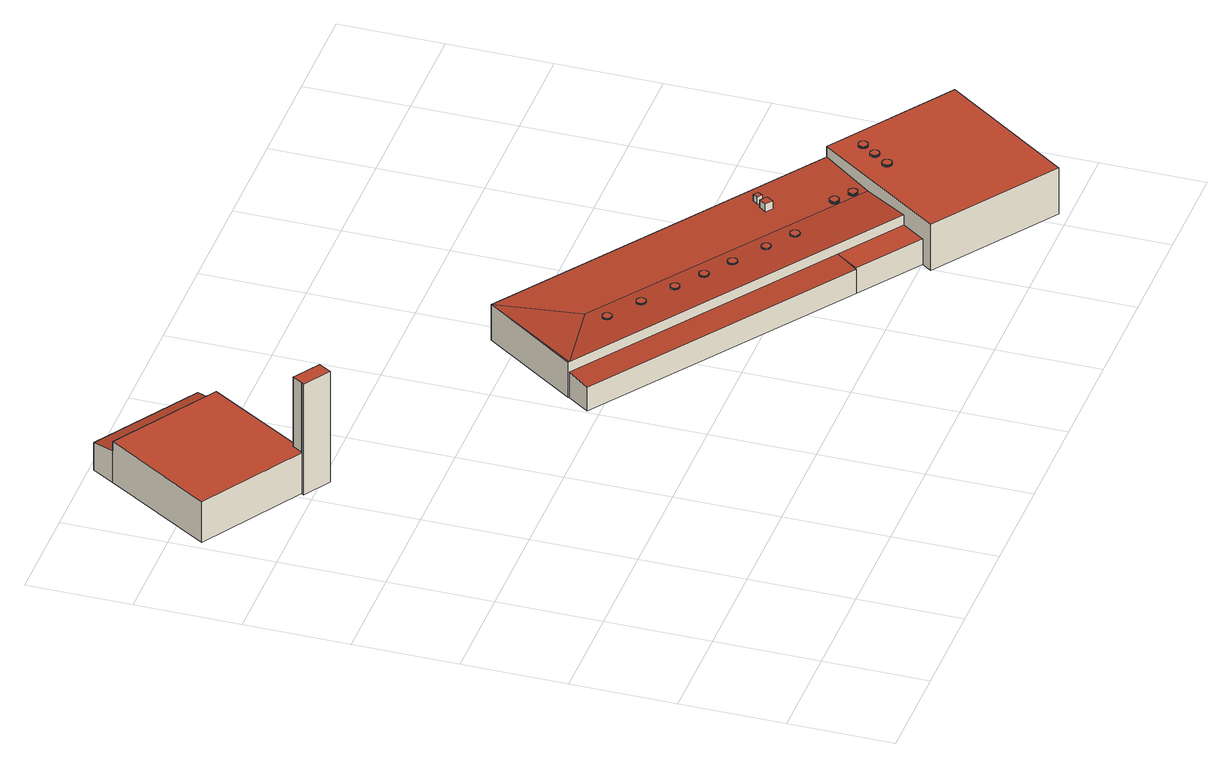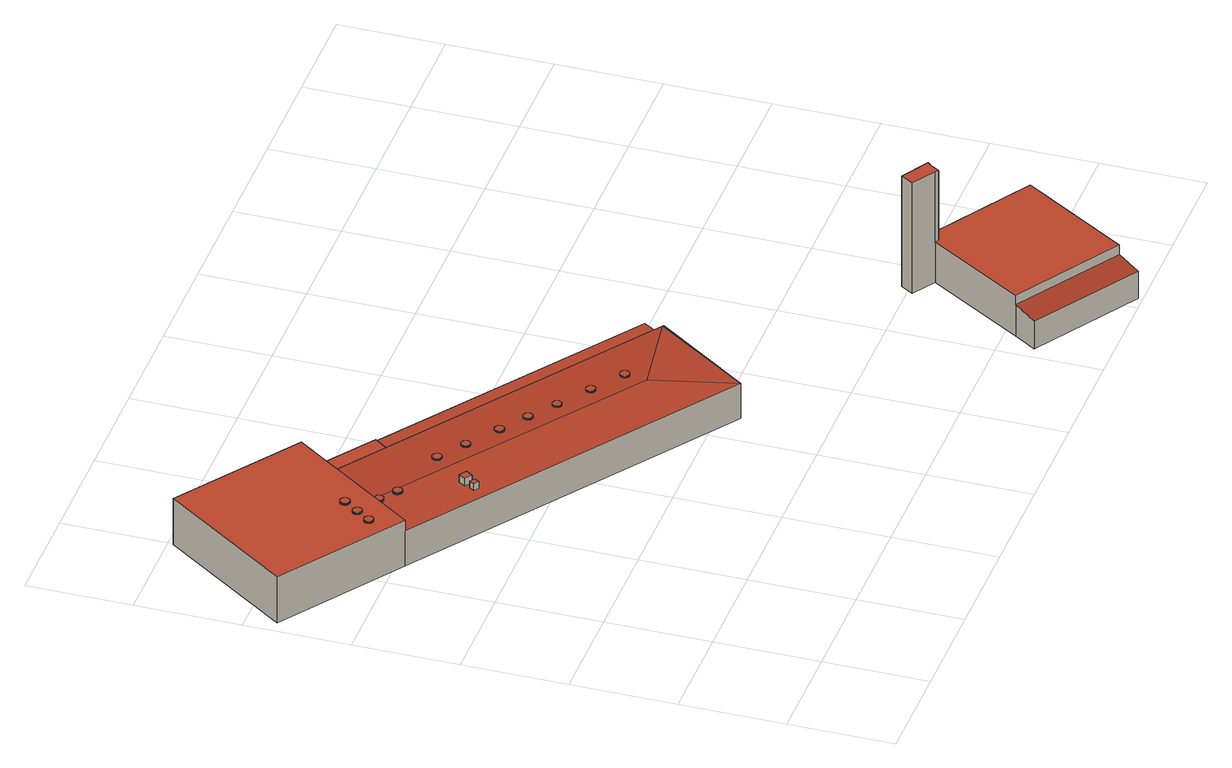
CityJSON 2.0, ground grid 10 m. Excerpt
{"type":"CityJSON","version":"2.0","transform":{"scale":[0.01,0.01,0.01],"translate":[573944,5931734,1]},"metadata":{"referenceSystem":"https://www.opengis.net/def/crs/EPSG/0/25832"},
"CityObjects":{
"building1":{"type":"Building","attributes":{"Grundfläche 2D":"177.350055","Grundhöhe NN":"1.836"},"geometry":[{"type":"Solid","lod":"3","boundaries":[[[[0,1,2,3,4,5,6]],[[7,8,9,10]],[[11,12,13,14,15,16,17]],[[1,9,18,19,2]],[[3,2,19,20]],[[6,21,22,10,0]],[[0,10,9,1]],[[7,10,22,23]],[[8,7,23,24]],[[9,8,24,18]],[[11,5,4,12]],[[12,4,3,13]],[[13,3,20,25,14]],[[15,14,25,26]],[[16,15,26,27]],[[17,6,5,11]],[[16,27,21,6,17]],[[23,22,21,27,26,25,20,19,18,24]]]],"semantics":{"surfaces":[{"type":"RoofSurface"},{"type":"WallSurface"},{"type":"GroundSurface"}],"values":[[0,0,0,1,1,1,1,1,1,1,1,1,1,1,1,1,1,2]]}}]},
"building2":{"type":"Building","attributes":{"Grundfläche 2D":"724.701084","Grundhöhe NN":"2.377"},"children":["building2-1","building2-2","building2-3","building2-4","building2-5","building2-6","building2-7","building2-8","building2-9","building2-10","building2-11","building2-12","building2-13","building2-14"],"geometry":[{"type":"Solid","lod":"3","boundaries":[[[[28,29,30,31]],[[32,33,30]],[[33,31,30]],[[34,28,31,33,35]],[[36,37,38,39]],[[40,41,42,43]],[[42,44,45,46]],[[40,43,47,48]],[[41,40,48,49]],[[30,29,50,51]],[[32,30,51,52]],[[46,34,35,33,32,52,47,43,42]],[[37,36,53,54]],[[37,54,50,29,38]],[[34,46,45,55,56,39,38,29,28]],[[36,39,56,53]],[[41,44,42]],[[44,41,49,55,45]],[[49,48,47,52,51,50,54,53,56,55]]]],"semantics":{"surfaces":[{"type":"RoofSurface"},{"type":"WallSurface"},{"type":"GroundSurface"}],"values":[[0,0,0,0,0,0,0,1,1,1,1,1,1,1,1,1,1,1,2]]}}]},
"building2-1":{"type":"BuildingInstallation","parents":["building2"],"geometry":[{"type":"MultiSurface","lod":"3","boundaries":[[[57,58,59,60,61,62,63,64,65,66,67,68,69,70,71,72,73,74,75,76,77,78,79,80,81,82,83,84,85,86,87,88,89,90,91,92,93,94,95,96,97,98,99,100,101,102,103,104]],[[67,66,105,106]],[[68,67,106,107]],[[69,68,107,108]],[[70,69,108,109]],[[71,70,109,110]],[[62,61,111,112]],[[63,62,112,113]],[[64,63,113,114]],[[65,64,114,115]],[[66,65,115,105]],[[60,59,116,117]],[[61,60,117,111]],[[72,71,110,118]],[[73,72,118,119]],[[74,73,119,120]],[[75,74,120,121]],[[76,75,121,122]],[[77,76,122,123]],[[78,77,123,124]],[[79,78,124,125]],[[80,79,125,126]],[[81,80,126,127]],[[82,81,127,128]],[[83,82,128,129]],[[84,83,129,130]],[[85,84,130,131]],[[86,85,131,132]],[[87,86,132,133]],[[88,87,133,134]],[[89,88,134,135]],[[90,89,135,136]],[[91,90,136,137]],[[92,91,137,138]],[[93,92,138,139]],[[94,93,139,140]],[[95,94,140,141]],[[96,95,141,142]],[[97,96,142,143]],[[98,97,143,144]],[[99,98,144,145]],[[100,99,145,146]],[[101,100,146,147]],[[102,101,147,148]],[[103,102,148,149]],[[104,103,149,150]],[[57,104,150,151]],[[58,57,151,152]],[[59,58,152,116]]],"semantics":{"surfaces":[{"type":"RoofSurface"},{"type":"WallSurface"}],"values":[0,1,1,1,1,1,1,1,1,1,1,1,1,1,1,1,1,1,1,1,1,1,1,1,1,1,1,1,1,1,1,1,1,1,1,1,1,1,1,1,1,1,1,1,1,1,1,1,1]}}]},
"building2-2":{"type":"BuildingInstallation","parents":["building2"],"geometry":[{"type":"MultiSurface","lod":"3","boundaries":[[[153,154,155,156,157,158,159,160,161,162,163,164,165,166,167,168,169,170,171,172,173,174,175,176,177,178,179,180,181,182,183,184,185,186,187,188,189,190,191,192,193,194,195,196,197,198,199,200,201]],[[158,157,202,203]],[[201,200,204,205]],[[153,201,205,206]],[[154,153,206,207]],[[155,154,207,208]],[[156,155,208,209]],[[157,156,209,202]],[[159,158,203,210]],[[160,159,210,211]],[[161,160,211,212]],[[162,161,212,213]],[[163,162,213,214]],[[164,163,214,215]],[[165,164,215,216]],[[166,165,216,217]],[[167,166,217,218]],[[168,167,218,219]],[[169,168,219,220]],[[170,169,220,221]],[[171,170,221,222]],[[172,171,222,223]],[[173,172,223,224]],[[174,173,224,225]],[[175,174,225,226]],[[176,175,226,227]],[[177,176,227,228]],[[178,177,228,229]],[[179,178,229,230]],[[180,179,230,231]],[[181,180,231,232]],[[182,181,232,233]],[[183,182,233,234]],[[184,183,234,235]],[[185,184,235,236]],[[186,185,236,237]],[[187,186,237,238]],[[188,187,238,239]],[[189,188,239,240]],[[190,189,240,241]],[[191,190,241,242]],[[192,191,242,243]],[[193,192,243,244]],[[194,193,244,245]],[[195,194,245,246]],[[196,195,246,247]],[[197,196,247,248]],[[198,197,248,249]],[[199,198,249,250]],[[200,199,250,204]]],"semantics":{"surfaces":[{"type":"RoofSurface"},{"type":"WallSurface"}],"values":[0,1,1,1,1,1,1,1,1,1,1,1,1,1,1,1,1,1,1,1,1,1,1,1,1,1,1,1,1,1,1,1,1,1,1,1,1,1,1,1,1,1,1,1,1,1,1,1,1,1]}}]},
"building2-3":{"type":"BuildingInstallation","parents":["building2"],"geometry":[{"type":"MultiSurface","lod":"3","boundaries":[[[251,252,253,254,255,256,257,258,259,260,261,262,263,264,265,266,267,268,269,270,271,272,273,274,275,276,277,278,279,280,281,282,283,284,285,286,287,288,289,290,291,292,293,294,295,296,297,298]],[[259,258,299,300]],[[260,259,300,301]],[[261,260,301,302]],[[262,261,302,303]],[[256,255,304,305]],[[257,256,305,306]],[[258,257,306,299]],[[263,262,303,307]],[[264,263,307,308]],[[265,264,308,309]],[[266,265,309,310]],[[267,266,310,311]],[[268,267,311,312]],[[269,268,312,313]],[[270,269,313,314]],[[271,270,314,315]],[[272,271,315,316]],[[273,272,316,317]],[[274,273,317,318]],[[275,274,318,319]],[[276,275,319,320]],[[277,276,320,321]],[[278,277,321,322]],[[279,278,322,323]],[[280,279,323,324]],[[281,280,324,325]],[[282,281,325,326]],[[283,282,326,327]],[[284,283,327,328]],[[285,284,328,329]],[[286,285,329,330]],[[287,286,330,331]],[[288,287,331,332]],[[289,288,332,333]],[[290,289,333,334]],[[291,290,334,335]],[[292,291,335,336]],[[293,292,336,337]],[[294,293,337,338]],[[295,294,338,339]],[[296,295,339,340]],[[297,296,340,341]],[[298,297,341,342]],[[251,298,342,343]],[[252,251,343,344]],[[253,252,344,345]],[[254,253,345,346]],[[255,254,346,304]]],"semantics":{"surfaces":[{"type":"RoofSurface"},{"type":"WallSurface"}],"values":[0,1,1,1,1,1,1,1,1,1,1,1,1,1,1,1,1,1,1,1,1,1,1,1,1,1,1,1,1,1,1,1,1,1,1,1,1,1,1,1,1,1,1,1,1,1,1,1,1]}}]},
"building2-4":{"type":"BuildingInstallation","parents":["building2"],"geometry":[{"type":"MultiSurface","lod":"3","boundaries":[[[347,348,349,350,351]],[[352,353,348,347]],[[353,354,349,348]],[[354,355,350,349]],[[355,356,352,347,351,350]]],"semantics":{"surfaces":[{"type":"RoofSurface"},{"type":"WallSurface"}],"values":[0,1,1,1,1]}}]},
"building2-5":{"type":"BuildingInstallation","parents":["building2"],"geometry":[{"type":"MultiSurface","lod":"3","boundaries":[[[357,358,359,360,361,362]],[[363,360,359,358,364,365]],[[361,360,363,366]],[[367,357,362,361,366,368]],[[358,357,367,364]]],"semantics":{"surfaces":[{"type":"RoofSurface"},{"type":"WallSurface"}],"values":[0,1,1,1,1]}}]},
"building2-6":{"type":"BuildingInstallation","parents":["building2"],"geometry":[{"type":"MultiSurface","lod":"3","boundaries":[[[369,370,371,372,373,374,375,376,377,378,379,380,381,382,383,384,385,386,387,388,389,390,391,392,393,394,395,396,397,398,399,400,401,402,403,404,405,406,407,408,409,410,411,412,413,414,415,416]],[[373,372,417,418]],[[416,415,419,420]],[[369,416,420,421]],[[370,369,421,422]],[[371,370,422,423]],[[372,371,423,417]],[[374,373,418,424]],[[375,374,424,425]],[[376,375,425,426]],[[377,376,426,427]],[[378,377,427,428]],[[379,378,428,429]],[[380,379,429,430]],[[381,380,430,431]],[[382,381,431,432]],[[383,382,432,433]],[[384,383,433,434]],[[385,384,434,435]],[[386,385,435,436]],[[387,386,436,437]],[[388,387,437,438]],[[389,388,438,439]],[[390,389,439,440]],[[391,390,440,441]],[[392,391,441,442]],[[393,392,442,443]],[[394,393,443,444]],[[395,394,444,445]],[[396,395,445,446]],[[397,396,446,447]],[[398,397,447,448]],[[399,398,448,449]],[[400,399,449,450]],[[401,400,450,451]],[[402,401,451,452]],[[403,402,452,453]],[[404,403,453,454]],[[405,404,454,455]],[[406,405,455,456]],[[407,406,456,457]],[[408,407,457,458]],[[409,408,458,459]],[[410,409,459,460]],[[411,410,460,461]],[[412,411,461,462]],[[413,412,462,463]],[[414,413,463,464]],[[415,414,464,419]]],"semantics":{"surfaces":[{"type":"RoofSurface"},{"type":"WallSurface"}],"values":[0,1,1,1,1,1,1,1,1,1,1,1,1,1,1,1,1,1,1,1,1,1,1,1,1,1,1,1,1,1,1,1,1,1,1,1,1,1,1,1,1,1,1,1,1,1,1,1,1]}}]},
"building2-7":{"type":"BuildingInstallation","parents":["building2"],"geometry":[{"type":"MultiSurface","lod":"3","boundaries":[[[465,466,467,468,469,470,471,472,473,474,475,476,477,478,479,480,481,482,483,484,485,486,487,488,489,490,491,492,493,494,495,496,497,498,499,500,501,502,503,504,505,506,507,508,509,510,511,512]],[[482,481,513,514]],[[483,482,514,515]],[[484,483,515,516]],[[485,484,516,517]],[[486,485,517,518]],[[487,486,518,519]],[[488,487,519,520]],[[489,488,520,521]],[[490,489,521,522]],[[491,490,522,523]],[[492,491,523,524]],[[493,492,524,525]],[[494,493,525,526]],[[472,471,527,528]],[[473,472,528,529]],[[474,473,529,530]],[[475,474,530,531]],[[476,475,531,532]],[[470,469,533,534]],[[471,470,534,527]],[[477,476,532,535]],[[478,477,535,536]],[[479,478,536,537]],[[480,479,537,538]],[[481,480,538,513]],[[495,494,526,539]],[[496,495,539,540]],[[497,496,540,541]],[[498,497,541,542]],[[499,498,542,543]],[[500,499,543,544]],[[501,500,544,545]],[[502,501,545,546]],[[503,502,546,547]],[[504,503,547,548]],[[505,504,548,549]],[[506,505,549,550]],[[507,506,550,551]],[[508,507,551,552]],[[509,508,552,553]],[[510,509,553,554]],[[511,510,554,555]],[[512,511,555,556]],[[465,512,556,557]],[[466,465,557,558]],[[467,466,558,559]],[[468,467,559,560]],[[469,468,560,533]]],"semantics":{"surfaces":[{"type":"RoofSurface"},{"type":"WallSurface"}],"values":[0,1,1,1,1,1,1,1,1,1,1,1,1,1,1,1,1,1,1,1,1,1,1,1,1,1,1,1,1,1,1,1,1,1,1,1,1,1,1,1,1,1,1,1,1,1,1,1,1]}}]},
"building2-8":{"type":"BuildingInstallation","parents":["building2"],"geometry":[{"type":"MultiSurface","lod":"3","boundaries":[[[561,562,563,564,565,566,567,568,569,570,571,572,573,574,575,576,577,578,579,580,581,582,583,584,585,586,587,588,589,590,591,592,593,594,595,596,597,598,599,600,601,602,603,604,605,606,607,608]],[[575,574,609,610]],[[576,575,610,611]],[[577,576,611,612]],[[578,577,612,613]],[[579,578,613,614]],[[580,579,614,615]],[[599,598,616,617]],[[600,599,617,618]],[[601,600,618,619]],[[602,601,619,620]],[[603,602,620,621]],[[604,603,621,622]],[[565,564,623,624]],[[566,565,624,625]],[[567,566,625,626]],[[568,567,626,627]],[[563,562,628,629]],[[564,563,629,623]],[[569,568,627,630]],[[570,569,630,631]],[[571,570,631,632]],[[572,571,632,633]],[[573,572,633,634]],[[574,573,634,609]],[[581,580,615,635]],[[582,581,635,636]],[[583,582,636,637]],[[584,583,637,638]],[[585,584,638,639]],[[586,585,639,640]],[[587,586,640,641]],[[588,587,641,642]],[[589,588,642,643]],[[590,589,643,644]],[[591,590,644,645]],[[592,591,645,646]],[[593,592,646,647]],[[594,593,647,648]],[[595,594,648,649]],[[596,595,649,650]],[[597,596,650,651]],[[598,597,651,616]],[[605,604,622,652]],[[606,605,652,653]],[[607,606,653,654]],[[608,607,654,655]],[[561,608,655,656]],[[562,561,656,628]]],"semantics":{"surfaces":[{"type":"RoofSurface"},{"type":"WallSurface"}],"values":[0,1,1,1,1,1,1,1,1,1,1,1,1,1,1,1,1,1,1,1,1,1,1,1,1,1,1,1,1,1,1,1,1,1,1,1,1,1,1,1,1,1,1,1,1,1,1,1,1]}}]},
"building2-9":{"type":"BuildingInstallation","parents":["building2"],"geometry":[{"type":"MultiSurface","lod":"3","boundaries":[[[657,658,659,660,661,662,663,664,665,666,667,668,669,670,671,672,673,674,675,676,677,678,679,680,681,682,683,684,685,686,687,688,689,690,691,692,693,694,695,696,697,698,699,700,701,702,703,704]],[[668,667,705,706]],[[669,668,706,707]],[[670,669,707,708]],[[671,670,708,709]],[[672,671,709,710]],[[661,660,711,712]],[[703,702,713,714]],[[704,703,714,715]],[[657,704,715,716]],[[658,657,716,717]],[[659,658,717,718]],[[660,659,718,711]],[[662,661,712,719]],[[663,662,719,720]],[[664,663,720,721]],[[665,664,721,722]],[[666,665,722,723]],[[667,666,723,705]],[[673,672,710,724]],[[674,673,724,725]],[[675,674,725,726]],[[676,675,726,727]],[[677,676,727,728]],[[678,677,728,729]],[[679,678,729,730]],[[680,679,730,731]],[[681,680,731,732]],[[682,681,732,733]],[[683,682,733,734]],[[684,683,734,735]],[[685,684,735,736]],[[686,685,736,737]],[[687,686,737,738]],[[688,687,738,739]],[[689,688,739,740]],[[690,689,740,741]],[[691,690,741,742]],[[692,691,742,743]],[[693,692,743,744]],[[694,693,744,745]],[[695,694,745,746]],[[696,695,746,747]],[[697,696,747,748]],[[698,697,748,749]],[[699,698,749,750]],[[700,699,750,751]],[[701,700,751,752]],[[702,701,752,713]]],"semantics":{"surfaces":[{"type":"RoofSurface"},{"type":"WallSurface"}],"values":[0,1,1,1,1,1,1,1,1,1,1,1,1,1,1,1,1,1,1,1,1,1,1,1,1,1,1,1,1,1,1,1,1,1,1,1,1,1,1,1,1,1,1,1,1,1,1,1,1]}}]},
"building2-10":{"type":"BuildingInstallation","parents":["building2"],"geometry":[{"type":"MultiSurface","lod":"3","boundaries":[[[753,754,755,756,757,758,759,760,761,762,763,764,765,766,767,768,769,770,771,772,773,774,775,776,777,778,779,780,781,782,783,784,785,786,787,788,789,790,791,792,793,794,795,796,797,798,799,800]],[[767,766,801,802]],[[768,767,802,803]],[[769,768,803,804]],[[770,769,804,805]],[[771,770,805,806]],[[772,771,806,807]],[[757,756,808,809]],[[758,757,809,810]],[[759,758,810,811]],[[760,759,811,812]],[[761,760,812,813]],[[755,754,814,815]],[[756,755,815,808]],[[762,761,813,816]],[[763,762,816,817]],[[764,763,817,818]],[[765,764,818,819]],[[766,765,819,801]],[[773,772,807,820]],[[774,773,820,821]],[[775,774,821,822]],[[776,775,822,823]],[[777,776,823,824]],[[778,777,824,825]],[[779,778,825,826]],[[780,779,826,827]],[[781,780,827,828]],[[782,781,828,829]],[[783,782,829,830]],[[784,783,830,831]],[[785,784,831,832]],[[786,785,832,833]],[[787,786,833,834]],[[788,787,834,835]],[[789,788,835,836]],[[790,789,836,837]],[[791,790,837,838]],[[792,791,838,839]],[[793,792,839,840]],[[794,793,840,841]],[[795,794,841,842]],[[796,795,842,843]],[[797,796,843,844]],[[798,797,844,845]],[[799,798,845,846]],[[800,799,846,847]],[[753,800,847,848]],[[754,753,848,814]]],"semantics":{"surfaces":[{"type":"RoofSurface"},{"type":"WallSurface"}],"values":[0,1,1,1,1,1,1,1,1,1,1,1,1,1,1,1,1,1,1,1,1,1,1,1,1,1,1,1,1,1,1,1,1,1,1,1,1,1,1,1,1,1,1,1,1,1,1,1,1]}}]},
"building2-11":{"type":"BuildingInstallation","parents":["building2"],"geometry":[{"type":"MultiSurface","lod":"3","boundaries":[[[849,850,851,852,853,854,855,856,857,858,859,860,861,862,863,864,865,866,867,868,869,870,871,872,873,874,875,876,877,878,879,880,881,882,883,884,885,886,887,888,889,890,891,892,893,894,895,896]],[[858,857,897,898]],[[859,858,898,899]],[[895,894,900,901]],[[896,895,901,902]],[[849,896,902,903]],[[850,849,903,904]],[[851,850,904,905]],[[852,851,905,906]],[[853,852,906,907]],[[854,853,907,908]],[[855,854,908,909]],[[856,855,909,910]],[[857,856,910,897]],[[860,859,899,911]],[[861,860,911,912]],[[862,861,912,913]],[[863,862,913,914]],[[864,863,914,915]],[[865,864,915,916]],[[866,865,916,917]],[[867,866,917,918]],[[868,867,918,919]],[[869,868,919,920]],[[870,869,920,921]],[[871,870,921,922]],[[872,871,922,923]],[[873,872,923,924]],[[874,873,924,925]],[[875,874,925,926]],[[876,875,926,927]],[[877,876,927,928]],[[878,877,928,929]],[[879,878,929,930]],[[880,879,930,931]],[[881,880,931,932]],[[882,881,932,933]],[[883,882,933,934]],[[884,883,934,935]],[[885,884,935,936]],[[886,885,936,937]],[[887,886,937,938]],[[888,887,938,939]],[[889,888,939,940]],[[890,889,940,941]],[[891,890,941,942]],[[892,891,942,943]],[[893,892,943,944]],[[894,893,944,900]]],"semantics":{"surfaces":[{"type":"RoofSurface"},{"type":"WallSurface"}],"values":[0,1,1,1,1,1,1,1,1,1,1,1,1,1,1,1,1,1,1,1,1,1,1,1,1,1,1,1,1,1,1,1,1,1,1,1,1,1,1,1,1,1,1,1,1,1,1,1,1]}}]},
"building2-12":{"type":"BuildingInstallation","parents":["building2"],"geometry":[{"type":"MultiSurface","lod":"3","boundaries":[[[945,946,947,948,949,950,951,952,953,954,955,956,957,958,959,960,961,962,963,964,965,966,967,968,969,970,971,972,973,974,975,976,977,978,979,980,981,982,983,984,985,986,987,988,989,990,991,992]],[[954,953,993,994]],[[955,954,994,995]],[[956,955,995,996]],[[957,956,996,997]],[[958,957,997,998]],[[959,958,998,999]],[[960,959,999,1000]],[[961,960,1000,1001]],[[986,985,1002,1003]],[[987,986,1003,1004]],[[988,987,1004,1005]],[[989,988,1005,1006]],[[990,989,1006,1007]],[[991,990,1007,1008]],[[992,991,1008,1009]],[[945,992,1009,1010]],[[946,945,1010,1011]],[[947,946,1011,1012]],[[948,947,1012,1013]],[[949,948,1013,1014]],[[950,949,1014,1015]],[[951,950,1015,1016]],[[952,951,1016,1017]],[[953,952,1017,993]],[[962,961,1001,1018]],[[963,962,1018,1019]],[[964,963,1019,1020]],[[965,964,1020,1021]],[[966,965,1021,1022]],[[967,966,1022,1023]],[[968,967,1023,1024]],[[969,968,1024,1025]],[[970,969,1025,1026]],[[971,970,1026,1027]],[[972,971,1027,1028]],[[973,972,1028,1029]],[[974,973,1029,1030]],[[975,974,1030,1031]],[[976,975,1031,1032]],[[977,976,1032,1033]],[[978,977,1033,1034]],[[979,978,1034,1035]],[[980,979,1035,1036]],[[981,980,1036,1037]],[[982,981,1037,1038]],[[983,982,1038,1039]],[[984,983,1039,1040]],[[985,984,1040,1002]]],"semantics":{"surfaces":[{"type":"RoofSurface"},{"type":"WallSurface"}],"values":[0,1,1,1,1,1,1,1,1,1,1,1,1,1,1,1,1,1,1,1,1,1,1,1,1,1,1,1,1,1,1,1,1,1,1,1,1,1,1,1,1,1,1,1,1,1,1,1,1]}}]},
"building2-13":{"type":"BuildingInstallation","parents":["building2"],"geometry":[{"type":"MultiSurface","lod":"3","boundaries":[[[1041,1042,1043,1044,1045,1046,1047,1048,1049,1050,1051,1052,1053,1054,1055,1056,1057,1058,1059,1060,1061,1062,1063,1064,1065,1066,1067,1068,1069,1070,1071,1072,1073,1074,1075,1076,1077,1078,1079,1080,1081,1082,1083,1084,1085,1086,1087,1088]],[[1054,1053,1089,1090]],[[1055,1054,1090,1091]],[[1049,1048,1092,1093]],[[1050,1049,1093,1094]],[[1051,1050,1094,1095]],[[1052,1051,1095,1096]],[[1053,1052,1096,1089]],[[1056,1055,1091,1097]],[[1057,1056,1097,1098]],[[1058,1057,1098,1099]],[[1059,1058,1099,1100]],[[1060,1059,1100,1101]],[[1061,1060,1101,1102]],[[1062,1061,1102,1103]],[[1063,1062,1103,1104]],[[1064,1063,1104,1105]],[[1065,1064,1105,1106]],[[1066,1065,1106,1107]],[[1067,1066,1107,1108]],[[1068,1067,1108,1109]],[[1069,1068,1109,1110]],[[1070,1069,1110,1111]],[[1071,1070,1111,1112]],[[1072,1071,1112,1113]],[[1073,1072,1113,1114]],[[1074,1073,1114,1115]],[[1075,1074,1115,1116]],[[1076,1075,1116,1117]],[[1077,1076,1117,1118]],[[1078,1077,1118,1119]],[[1079,1078,1119,1120]],[[1080,1079,1120,1121]],[[1081,1080,1121,1122]],[[1082,1081,1122,1123]],[[1083,1082,1123,1124]],[[1084,1083,1124,1125]],[[1085,1084,1125,1126]],[[1086,1085,1126,1127]],[[1087,1086,1127,1128]],[[1088,1087,1128,1129]],[[1041,1088,1129,1130]],[[1042,1041,1130,1131]],[[1043,1042,1131,1132]],[[1044,1043,1132,1133]],[[1045,1044,1133,1134]],[[1046,1045,1134,1135]],[[1047,1046,1135,1136]],[[1048,1047,1136,1092]]],"semantics":{"surfaces":[{"type":"RoofSurface"},{"type":"WallSurface"}],"values":[0,1,1,1,1,1,1,1,1,1,1,1,1,1,1,1,1,1,1,1,1,1,1,1,1,1,1,1,1,1,1,1,1,1,1,1,1,1,1,1,1,1,1,1,1,1,1,1,1]}}]},
"building2-14":{"type":"BuildingInstallation","parents":["building2"],"geometry":[{"type":"MultiSurface","lod":"3","boundaries":[[[1137,1138,1139,1140,1141,1142,1143,1144,1145,1146,1147,1148,1149,1150,1151,1152,1153,1154,1155,1156,1157,1158,1159,1160,1161,1162,1163,1164,1165,1166,1167,1168,1169,1170,1171,1172,1173,1174,1175,1176,1177,1178,1179,1180,1181,1182,1183,1184]],[[1142,1141,1185,1186]],[[1143,1142,1186,1187]],[[1144,1143,1187,1188]],[[1145,1144,1188,1189]],[[1146,1145,1189,1190]],[[1147,1146,1190,1191]],[[1140,1139,1192,1193]],[[1141,1140,1193,1185]],[[1183,1182,1194,1195]],[[1184,1183,1195,1196]],[[1137,1184,1196,1197]],[[1138,1137,1197,1198]],[[1139,1138,1198,1192]],[[1148,1147,1191,1199]],[[1149,1148,1199,1200]],[[1150,1149,1200,1201]],[[1151,1150,1201,1202]],[[1152,1151,1202,1203]],[[1153,1152,1203,1204]],[[1154,1153,1204,1205]],[[1155,1154,1205,1206]],[[1156,1155,1206,1207]],[[1157,1156,1207,1208]],[[1158,1157,1208,1209]],[[1159,1158,1209,1210]],[[1160,1159,1210,1211]],[[1161,1160,1211,1212]],[[1162,1161,1212,1213]],[[1163,1162,1213,1214]],[[1164,1163,1214,1215]],[[1165,1164,1215,1216]],[[1166,1165,1216,1217]],[[1167,1166,1217,1218]],[[1168,1167,1218,1219]],[[1169,1168,1219,1220]],[[1170,1169,1220,1221]],[[1171,1170,1221,1222]],[[1172,1171,1222,1223]],[[1173,1172,1223,1224]],[[1174,1173,1224,1225]],[[1175,1174,1225,1226]],[[1176,1175,1226,1227]],[[1177,1176,1227,1228]],[[1178,1177,1228,1229]],[[1179,1178,1229,1230]],[[1180,1179,1230,1231]],[[1181,1180,1231,1232]],[[1182,1181,1232,1194]]],"semantics":{"surfaces":[{"type":"RoofSurface"},{"type":"WallSurface"}],"values":[0,1,1,1,1,1,1,1,1,1,1,1,1,1,1,1,1,1,1,1,1,1,1,1,1,1,1,1,1,1,1,1,1,1,1,1,1,1,1,1,1,1,1,1,1,1,1,1,1]}}]}
},
"vertices":[
[1737,6113,520],[731,6742,520],[92,5719,520],[1071,5115,520],[1076,5112,520],[1141,5212,520],[1172,5192,520],[1874,6323,374],[865,6960,374],[731,6742,420],[1737,6113,420],[1141,5212,1264],[1076,5112,1264],[1071,5115,1264],[1054,5089,1264],[1320,4930,1264],[1391,5050,1264],[1172,5192,1264],[731,6742,84],[92,5719,84],[1071,5115,84],[1172,5192,84],[1737,6113,84],[1874,6323,84],[865,6960,84],[1054,5089,84],[1320,4930,84],[1391,5050,84],
[6444,1624,482],[6784,2109,514],[3741,4224,514],[3898,3416,482],[3105,3312,514],[3112,3307,514],[6145,1199,514],[5548,1614,514],[7084,73,628],[7951,1304,628],[6784,2109,628],[5921,880,628],[2957,3091,392],[5388,1393,392],[5548,1614,408],[3112,3307,408],[5388,1393,408],[5987,973,408],[6145,1199,408],[3112,3307,138],[2957,3091,138],[5388,1393,138],[6784,2109,138],[3741,4224,138],[3105,3312,138],[7084,73,138],[7951,1304,138],[5987,973,138],[5921,880,138],
[6369,1692,508],[6375,1693,508],[6380,1695,508],[6384,1697,508],[6389,1699,508],[6393,1702,508],[6396,1706,508],[6400,1710,508],[6403,1714,508],[6405,1720,508],[6407,1725,508],[6408,1732,508],[6408,1738,508],[6407,1744,508],[6406,1750,508],[6403,1755,508],[6400,1760,508],[6396,1765,508],[6393,1768,508],[6389,1771,508],[6384,1774,508],[6380,1776,508],[6375,1777,508],[6370,1778,508],[6364,1778,508],[6358,1778,508],[6353,1776,508],[6347,1774,508],[6341,1771,508],[6336,1767,508],[6332,1763,508],[6329,1758,508],[6326,1753,508],[6324,1748,508],[6323,1743,508],[6322,1738,508],[6322,1733,508],[6323,1728,508],[6324,1723,508],[6326,1718,508],[6328,1713,508],[6332,1708,508],[6336,1704,508],[6340,1700,508],[6346,1697,508],[6352,1695,508],[6357,1693,508],[6363,1692,508],[6405,1720,485],[6407,1725,485],[6408,1732,485],[6408,1738,486],[6407,1744,486],[6406,1750,486],[6389,1699,483],[6393,1702,484],[6396,1706,484],[6400,1710,484],[6403,1714,484],[6380,1695,483],[6384,1697,483],[6403,1755,486],[6400,1760,486],[6396,1765,486],[6393,1768,486],[6389,1771,486],[6384,1774,486],[6380,1776,486],[6375,1777,486],[6370,1778,486],[6364,1778,486],[6358,1778,486],[6353,1776,486],[6347,1774,485],[6341,1771,485],[6336,1767,485],[6332,1763,484],[6329,1758,484],[6326,1753,484],[6324,1748,483],[6323,1743,483],[6322,1738,483],[6322,1733,483],[6323,1728,482],[6324,1723,482],[6326,1718,482],[6328,1713,482],[6332,1708,482],[6336,1704,482],[6340,1700,482],[6346,1697,482],[6352,1695,482],[6357,1693,482],[6363,1692,482],[6369,1692,482],[6375,1693,482],
[4538,2745,508],[4542,2749,508],[4546,2753,508],[4549,2757,508],[4551,2761,508],[4553,2765,508],[4555,2770,508],[4556,2775,508],[4556,2781,508],[4556,2787,508],[4555,2792,508],[4553,2798,508],[4550,2804,508],[4546,2809,508],[4542,2813,508],[4537,2817,508],[4532,2820,508],[4527,2822,508],[4522,2823,508],[4517,2824,508],[4512,2824,508],[4507,2823,508],[4502,2822,508],[4497,2821,508],[4492,2818,508],[4487,2815,508],[4483,2811,508],[4479,2806,508],[4475,2801,508],[4473,2795,508],[4471,2789,508],[4470,2783,508],[4470,2778,508],[4471,2772,508],[4473,2767,508],[4474,2762,508],[4477,2758,508],[4480,2754,508],[4483,2750,508],[4487,2747,508],[4492,2744,508],[4497,2741,508],[4503,2739,508],[4509,2738,508],[4515,2738,508],[4518,2738,508],[4521,2738,508],[4527,2740,508],[4532,2742,508],[4551,2761,492],[4553,2765,491],[4527,2740,493],[4532,2742,493],[4538,2745,493],[4542,2749,492],[4546,2753,492],[4549,2757,492],[4555,2770,491],[4556,2775,491],[4556,2781,490],[4556,2787,490],[4555,2792,490],[4553,2798,489],[4550,2804,489],[4546,2809,489],[4542,2813,489],[4537,2817,489],[4532,2820,489],[4527,2822,489],[4522,2823,489],[4517,2824,489],[4512,2824,490],[4507,2823,490],[4502,2822,490],[4497,2821,490],[4492,2818,491],[4487,2815,491],[4483,2811,491],[4479,2806,492],[4475,2801,492],[4473,2795,492],[4471,2789,493],[4470,2783,493],[4470,2778,493],[4471,2772,494],[4473,2767,494],[4474,2762,494],[4477,2758,494],[4480,2754,494],[4483,2750,494],[4487,2747,494],[4492,2744,494],[4497,2741,494],[4503,2739,494],[4509,2738,494],[4515,2738,494],[4518,2738,494],[4521,2738,494],
[5023,2373,508],[5029,2372,508],[5035,2372,508],[5041,2374,508],[5047,2375,508],[5052,2378,508],[5057,2380,508],[5060,2383,508],[5064,2387,508],[5067,2391,508],[5070,2396,508],[5073,2401,508],[5075,2407,508],[5076,2413,508],[5076,2419,508],[5075,2425,508],[5073,2432,508],[5071,2438,508],[5068,2443,508],[5064,2448,508],[5059,2452,508],[5055,2455,508],[5050,2457,508],[5046,2459,508],[5041,2461,508],[5036,2461,508],[5030,2462,508],[5024,2461,508],[5018,2460,508],[5013,2458,508],[5007,2455,508],[5002,2451,508],[4997,2446,508],[4994,2441,508],[4991,2436,508],[4988,2430,508],[4987,2424,508],[4987,2419,508],[4987,2413,508],[4987,2408,508],[4989,2404,508],[4991,2399,508],[4993,2394,508],[4996,2389,508],[5001,2384,508],[5005,2381,508],[5011,2377,508],[5017,2375,508],[5060,2383,492],[5064,2387,492],[5067,2391,492],[5070,2396,492],[5073,2401,491],[5047,2375,493],[5052,2378,493],[5057,2380,493],[5075,2407,491],[5076,2413,490],[5076,2419,490],[5075,2425,490],[5073,2432,489],[5071,2438,489],[5068,2443,489],[5064,2448,489],[5059,2452,489],[5055,2455,489],[5050,2457,489],[5046,2459,489],[5041,2461,489],[5036,2461,489],[5030,2462,490],[5024,2461,490],[5018,2460,490],[5013,2458,490],[5007,2455,491],[5002,2451,491],[4997,2446,492],[4994,2441,492],[4991,2436,492],[4988,2430,493],[4987,2424,493],[4987,2419,493],[4987,2413,494],[4987,2408,494],[4989,2404,494],[4991,2399,494],[4993,2394,494],[4996,2389,494],[5001,2384,494],[5005,2381,495],[5011,2377,494],[5017,2375,494],[5023,2373,494],[5029,2372,494],[5035,2372,494],[5041,2374,494],
[5889,2438,582],[5843,2374,582],[5909,2328,582],[5954,2391,582],[5896,2432,582],[5889,2438,501],[5843,2374,496],[5909,2328,496],[5954,2391,501],[5896,2432,501],
[6002,2491,577],[5958,2521,577],[5938,2492,577],[5926,2474,577],[5971,2444,577],[5988,2469,577],[5926,2474,503],[5958,2521,507],[5938,2492,505],[5971,2444,504],[6002,2491,507],[5988,2469,505],
[4234,2958,508],[4238,2962,508],[4241,2966,508],[4244,2970,508],[4246,2974,508],[4248,2979,508],[4250,2984,508],[4251,2990,508],[4251,2996,508],[4250,3003,508],[4248,3009,508],[4245,3014,508],[4242,3020,508],[4238,3025,508],[4233,3029,508],[4228,3032,508],[4222,3035,508],[4217,3036,508],[4212,3037,508],[4207,3038,508],[4202,3038,508],[4197,3037,508],[4192,3035,508],[4186,3033,508],[4181,3030,508],[4176,3026,508],[4172,3021,508],[4168,3016,508],[4165,3011,508],[4163,3004,508],[4162,2998,508],[4161,2992,508],[4162,2987,508],[4163,2981,508],[4165,2976,508],[4167,2972,508],[4169,2967,508],[4173,2963,508],[4177,2959,508],[4181,2956,508],[4187,2953,508],[4192,2950,508],[4199,2949,508],[4205,2948,508],[4211,2949,508],[4218,2950,508],[4223,2952,508],[4229,2955,508],[4244,2970,492],[4246,2974,492],[4223,2952,493],[4229,2955,493],[4234,2958,493],[4238,2962,492],[4241,2966,492],[4248,2979,491],[4250,2984,491],[4251,2990,490],[4251,2996,490],[4250,3003,490],[4248,3009,490],[4245,3014,489],[4242,3020,489],[4238,3025,489],[4233,3029,489],[4228,3032,489],[4222,3035,489],[4217,3036,489],[4212,3037,489],[4207,3038,490],[4202,3038,490],[4197,3037,490],[4192,3035,490],[4186,3033,491],[4181,3030,491],[4176,3026,491],[4172,3021,492],[4168,3016,492],[4165,3011,492],[4163,3004,493],[4162,2998,493],[4161,2992,493],[4162,2987,494],[4163,2981,494],[4165,2976,494],[4167,2972,494],[4169,2967,494],[4173,2963,495],[4177,2959,495],[4181,2956,495],[4187,2953,495],[4192,2950,494],[4199,2949,494],[4205,2948,494],[4211,2949,494],[4218,2950,494],
[5593,1981,508],[5599,1980,508],[5606,1980,508],[5611,1981,508],[5617,1983,508],[5622,1985,508],[5626,1987,508],[5630,1990,508],[5634,1994,508],[5637,1998,508],[5641,2003,508],[5643,2009,508],[5645,2015,508],[5646,2021,508],[5646,2027,508],[5645,2034,508],[5644,2040,508],[5641,2046,508],[5638,2051,508],[5634,2055,508],[5630,2059,508],[5626,2062,508],[5622,2065,508],[5617,2067,508],[5612,2068,508],[5607,2069,508],[5601,2070,508],[5595,2069,508],[5589,2068,508],[5583,2066,508],[5577,2062,508],[5572,2059,508],[5567,2054,508],[5564,2049,508],[5561,2044,508],[5559,2038,508],[5557,2033,508],[5557,2028,508],[5557,2022,508],[5557,2017,508],[5558,2012,508],[5560,2007,508],[5563,2002,508],[5567,1997,508],[5571,1992,508],[5576,1988,508],[5581,1985,508],[5587,1983,508],[5644,2040,489],[5641,2046,489],[5638,2051,489],[5634,2055,489],[5630,2059,489],[5626,2062,489],[5622,2065,489],[5617,2067,489],[5612,2068,489],[5607,2069,489],[5601,2070,489],[5595,2069,489],[5589,2068,490],[5583,2066,490],[5626,1987,492],[5630,1990,492],[5634,1994,492],[5637,1998,491],[5641,2003,491],[5643,2009,491],[5617,1983,493],[5622,1985,493],[5645,2015,490],[5646,2021,490],[5646,2027,490],[5645,2034,489],[5577,2062,490],[5572,2059,491],[5567,2054,491],[5564,2049,492],[5561,2044,492],[5559,2038,492],[5557,2033,492],[5557,2028,493],[5557,2022,493],[5557,2017,493],[5558,2012,493],[5560,2007,494],[5563,2002,494],[5567,1997,494],[5571,1992,494],[5576,1988,494],[5581,1985,494],[5587,1983,494],[5593,1981,494],[5599,1980,494],[5606,1980,493],[5611,1981,493],
[5351,2164,508],[5356,2166,508],[5360,2168,508],[5364,2171,508],[5368,2174,508],[5371,2178,508],[5374,2182,508],[5377,2187,508],[5379,2192,508],[5381,2198,508],[5381,2204,508],[5381,2210,508],[5380,2216,508],[5378,2222,508],[5375,2227,508],[5372,2232,508],[5368,2236,508],[5364,2239,508],[5360,2242,508],[5356,2244,508],[5351,2246,508],[5346,2247,508],[5341,2248,508],[5336,2248,508],[5330,2247,508],[5324,2245,508],[5319,2243,508],[5314,2240,508],[5309,2236,508],[5305,2231,508],[5302,2226,508],[5299,2221,508],[5297,2216,508],[5296,2210,508],[5296,2205,508],[5296,2201,508],[5297,2196,508],[5299,2191,508],[5301,2186,508],[5304,2181,508],[5307,2177,508],[5311,2173,508],[5316,2169,508],[5322,2166,508],[5328,2164,508],[5333,2163,508],[5339,2163,508],[5345,2163,508],[5378,2222,489],[5375,2227,489],[5372,2232,489],[5368,2236,489],[5364,2239,489],[5360,2242,489],[5356,2244,489],[5299,2191,494],[5301,2186,494],[5304,2181,494],[5307,2177,494],[5311,2173,494],[5316,2169,494],[5322,2166,494],[5364,2171,492],[5368,2174,492],[5371,2178,492],[5374,2182,492],[5377,2187,491],[5356,2166,493],[5360,2168,493],[5379,2192,491],[5381,2198,490],[5381,2204,490],[5381,2210,490],[5380,2216,489],[5351,2246,489],[5346,2247,489],[5341,2248,489],[5336,2248,489],[5330,2247,490],[5324,2245,490],[5319,2243,490],[5314,2240,491],[5309,2236,491],[5305,2231,492],[5302,2226,492],[5299,2221,492],[5297,2216,492],[5296,2210,493],[5296,2205,493],[5296,2201,493],[5297,2196,493],[5328,2164,494],[5333,2163,494],[5339,2163,494],[5345,2163,493],[5351,2164,493],
[3929,3176,508],[3932,3180,508],[3935,3184,508],[3938,3188,508],[3940,3193,508],[3941,3198,508],[3942,3204,508],[3943,3209,508],[3942,3215,508],[3941,3221,508],[3938,3227,508],[3935,3233,508],[3931,3238,508],[3927,3242,508],[3921,3246,508],[3916,3249,508],[3911,3251,508],[3905,3252,508],[3900,3253,508],[3895,3253,508],[3890,3252,508],[3885,3251,508],[3880,3249,508],[3875,3246,508],[3870,3242,508],[3865,3238,508],[3861,3233,508],[3858,3228,508],[3856,3222,508],[3854,3216,508],[3853,3209,508],[3854,3203,508],[3855,3198,508],[3856,3192,508],[3858,3188,508],[3861,3183,508],[3864,3179,508],[3868,3175,508],[3872,3172,508],[3877,3169,508],[3882,3166,508],[3888,3165,508],[3894,3164,508],[3901,3164,508],[3907,3164,508],[3913,3166,508],[3919,3169,508],[3924,3172,508],[3938,3227,490],[3935,3233,489],[3931,3238,489],[3927,3242,489],[3921,3246,489],[3916,3249,489],[3938,3188,492],[3940,3193,491],[3913,3166,493],[3919,3169,493],[3924,3172,493],[3929,3176,492],[3932,3180,492],[3935,3184,492],[3941,3198,491],[3942,3204,491],[3943,3209,490],[3942,3215,490],[3941,3221,490],[3911,3251,489],[3905,3252,489],[3900,3253,490],[3895,3253,490],[3890,3252,490],[3885,3251,490],[3880,3249,490],[3875,3246,491],[3870,3242,491],[3865,3238,492],[3861,3233,492],[3858,3228,492],[3856,3222,493],[3854,3216,493],[3853,3209,493],[3854,3203,494],[3855,3198,494],[3856,3192,494],[3858,3188,494],[3861,3183,494],[3864,3179,494],[3868,3175,495],[3872,3172,495],[3877,3169,495],[3882,3166,494],[3888,3165,494],[3894,3164,494],[3901,3164,494],[3907,3164,494],
[6211,1811,508],[6217,1813,508],[6221,1815,508],[6226,1818,508],[6229,1821,508],[6233,1825,508],[6236,1829,508],[6239,1834,508],[6242,1839,508],[6243,1845,508],[6244,1851,508],[6244,1858,508],[6243,1864,508],[6241,1870,508],[6239,1875,508],[6235,1880,508],[6231,1884,508],[6228,1888,508],[6223,1891,508],[6219,1893,508],[6214,1895,508],[6209,1896,508],[6204,1897,508],[6198,1897,508],[6192,1897,508],[6186,1895,508],[6181,1893,508],[6175,1890,508],[6170,1886,508],[6166,1881,508],[6163,1876,508],[6160,1871,508],[6158,1865,508],[6157,1860,508],[6157,1855,508],[6157,1850,508],[6157,1845,508],[6159,1840,508],[6161,1835,508],[6164,1830,508],[6167,1825,508],[6171,1821,508],[6176,1817,508],[6182,1814,508],[6188,1812,508],[6194,1811,508],[6200,1810,508],[6206,1810,508],[6241,1870,486],[6239,1875,486],[6235,1880,486],[6231,1884,487],[6228,1888,487],[6223,1891,487],[6219,1893,487],[6226,1818,483],[6229,1821,484],[6233,1825,484],[6236,1829,484],[6239,1834,485],[6242,1839,485],[6217,1813,483],[6221,1815,483],[6243,1845,485],[6244,1851,486],[6244,1858,486],[6243,1864,486],[6214,1895,486],[6209,1896,486],[6204,1897,486],[6198,1897,486],[6192,1897,486],[6186,1895,486],[6181,1893,485],[6175,1890,485],[6170,1886,485],[6166,1881,484],[6163,1876,484],[6160,1871,484],[6158,1865,483],[6157,1860,483],[6157,1855,483],[6157,1850,483],[6157,1845,482],[6159,1840,482],[6161,1835,482],[6164,1830,482],[6167,1825,482],[6171,1821,482],[6176,1817,482],[6182,1814,482],[6188,1812,482],[6194,1811,482],[6200,1810,482],[6206,1810,482],[6211,1811,483],
[4770,2552,508],[4776,2552,508],[4782,2553,508],[4788,2555,508],[4794,2558,508],[4798,2561,508],[4803,2565,508],[4806,2569,508],[4809,2573,508],[4811,2577,508],[4813,2582,508],[4815,2587,508],[4815,2593,508],[4816,2599,508],[4815,2605,508],[4813,2611,508],[4810,2617,508],[4807,2622,508],[4803,2627,508],[4798,2631,508],[4794,2634,508],[4788,2637,508],[4783,2639,508],[4778,2640,508],[4773,2640,508],[4768,2640,508],[4763,2639,508],[4758,2638,508],[4752,2636,508],[4747,2633,508],[4742,2629,508],[4738,2625,508],[4734,2620,508],[4731,2614,508],[4729,2608,508],[4728,2602,508],[4727,2596,508],[4728,2590,508],[4729,2585,508],[4731,2580,508],[4732,2576,508],[4735,2571,508],[4738,2567,508],[4742,2563,508],[4747,2560,508],[4752,2557,508],[4757,2554,508],[4764,2553,508],[4809,2573,492],[4811,2577,492],[4813,2582,491],[4752,2557,495],[4757,2554,495],[4764,2553,494],[4770,2552,494],[4776,2552,494],[4782,2553,494],[4788,2555,493],[4794,2558,493],[4798,2561,493],[4803,2565,492],[4806,2569,492],[4815,2587,491],[4815,2593,491],[4816,2599,490],[4815,2605,490],[4813,2611,490],[4810,2617,489],[4807,2622,489],[4803,2627,489],[4798,2631,489],[4794,2634,489],[4788,2637,489],[4783,2639,489],[4778,2640,489],[4773,2640,490],[4768,2640,490],[4763,2639,490],[4758,2638,490],[4752,2636,491],[4747,2633,491],[4742,2629,491],[4738,2625,492],[4734,2620,492],[4731,2614,492],[4729,2608,493],[4728,2602,493],[4727,2596,494],[4728,2590,494],[4729,2585,494],[4731,2580,494],[4732,2576,494],[4735,2571,494],[4738,2567,495],[4742,2563,495],[4747,2560,495],
[6883,1763,648],[6890,1763,648],[6896,1763,648],[6902,1765,648],[6908,1767,648],[6913,1770,648],[6917,1774,648],[6921,1777,648],[6924,1781,648],[6927,1785,648],[6929,1790,648],[6931,1795,648],[6932,1801,648],[6933,1807,648],[6933,1813,648],[6931,1820,648],[6929,1826,648],[6926,1831,648],[6922,1837,648],[6918,1841,648],[6913,1845,648],[6908,1848,648],[6903,1850,648],[6898,1851,648],[6893,1852,648],[6888,1852,648],[6883,1852,648],[6877,1851,648],[6872,1849,648],[6866,1847,648],[6861,1843,648],[6856,1839,648],[6852,1834,648],[6849,1829,648],[6846,1823,648],[6844,1817,648],[6844,1811,648],[6844,1805,648],[6844,1799,648],[6845,1794,648],[6847,1790,648],[6849,1785,648],[6852,1781,648],[6856,1776,648],[6860,1772,648],[6865,1769,648],[6871,1766,648],[6877,1764,648],[6924,1781,628],[6927,1785,628],[6929,1790,628],[6931,1795,628],[6932,1801,628],[6933,1807,628],[6933,1813,628],[6931,1820,628],[6929,1826,628],[6847,1790,628],[6849,1785,628],[6852,1781,628],[6856,1776,628],[6860,1772,628],[6865,1769,628],[6871,1766,628],[6877,1764,628],[6883,1763,628],[6890,1763,628],[6896,1763,628],[6902,1765,628],[6908,1767,628],[6913,1770,628],[6917,1774,628],[6921,1777,628],[6926,1831,628],[6922,1837,628],[6918,1841,628],[6913,1845,628],[6908,1848,628],[6903,1850,628],[6898,1851,628],[6893,1852,628],[6888,1852,628],[6883,1852,628],[6877,1851,628],[6872,1849,628],[6866,1847,628],[6861,1843,628],[6856,1839,628],[6852,1834,628],[6849,1829,628],[6846,1823,628],[6844,1817,628],[6844,1811,628],[6844,1805,628],[6844,1799,628],[6845,1794,628],
[6765,1634,648],[6770,1631,648],[6776,1629,648],[6782,1627,648],[6788,1626,648],[6794,1626,648],[6800,1628,648],[6806,1629,648],[6811,1632,648],[6816,1635,648],[6820,1638,648],[6824,1642,648],[6827,1646,648],[6829,1650,648],[6831,1655,648],[6833,1660,648],[6834,1666,648],[6834,1672,648],[6833,1678,648],[6831,1684,648],[6829,1690,648],[6826,1695,648],[6822,1700,648],[6817,1704,648],[6812,1707,648],[6807,1710,648],[6802,1712,648],[6797,1713,648],[6792,1713,648],[6788,1713,648],[6782,1713,648],[6777,1711,648],[6772,1709,648],[6767,1707,648],[6762,1703,648],[6757,1699,648],[6754,1693,648],[6751,1688,648],[6748,1682,648],[6747,1676,648],[6747,1670,648],[6747,1665,648],[6748,1659,648],[6749,1654,648],[6752,1650,648],[6754,1646,648],[6757,1642,648],[6761,1638,648],[6827,1646,628],[6829,1650,628],[6831,1655,628],[6806,1629,628],[6811,1632,628],[6816,1635,628],[6820,1638,628],[6824,1642,628],[6833,1660,628],[6834,1666,628],[6834,1672,628],[6833,1678,628],[6831,1684,628],[6829,1690,628],[6826,1695,628],[6822,1700,628],[6817,1704,628],[6812,1707,628],[6807,1710,628],[6802,1712,628],[6797,1713,628],[6792,1713,628],[6788,1713,628],[6782,1713,628],[6777,1711,628],[6772,1709,628],[6767,1707,628],[6762,1703,628],[6757,1699,628],[6754,1693,628],[6751,1688,628],[6748,1682,628],[6747,1676,628],[6747,1670,628],[6747,1665,628],[6748,1659,628],[6749,1654,628],[6752,1650,628],[6754,1646,628],[6757,1642,628],[6761,1638,628],[6765,1634,628],[6770,1631,628],[6776,1629,628],[6782,1627,628],[6788,1626,628],[6794,1626,628],[6800,1628,628],
[6716,1490,648],[6719,1494,648],[6722,1498,648],[6725,1502,648],[6727,1507,648],[6729,1513,648],[6730,1519,648],[6730,1525,648],[6730,1531,648],[6728,1537,648],[6726,1543,648],[6723,1549,648],[6719,1554,648],[6714,1559,648],[6709,1562,648],[6704,1565,648],[6698,1567,648],[6693,1568,648],[6688,1569,648],[6683,1569,648],[6678,1569,648],[6672,1567,648],[6667,1566,648],[6661,1563,648],[6656,1559,648],[6651,1554,648],[6647,1549,648],[6644,1544,648],[6642,1538,648],[6640,1532,648],[6639,1525,648],[6640,1520,648],[6641,1514,648],[6642,1509,648],[6644,1504,648],[6646,1500,648],[6649,1495,648],[6653,1491,648],[6658,1487,648],[6663,1484,648],[6669,1481,648],[6675,1479,648],[6681,1478,648],[6688,1478,648],[6694,1479,648],[6701,1481,648],[6706,1483,648],[6711,1487,648],[6727,1507,628],[6729,1513,628],[6730,1519,628],[6730,1525,628],[6730,1531,628],[6728,1537,628],[6726,1543,628],[6722,1498,628],[6725,1502,628],[6701,1481,628],[6706,1483,628],[6711,1487,628],[6716,1490,628],[6719,1494,628],[6723,1549,628],[6719,1554,628],[6714,1559,628],[6709,1562,628],[6704,1565,628],[6698,1567,628],[6693,1568,628],[6688,1569,628],[6683,1569,628],[6678,1569,628],[6672,1567,628],[6667,1566,628],[6661,1563,628],[6656,1559,628],[6651,1554,628],[6647,1549,628],[6644,1544,628],[6642,1538,628],[6640,1532,628],[6639,1525,628],[6640,1520,628],[6641,1514,628],[6642,1509,628],[6644,1504,628],[6646,1500,628],[6649,1495,628],[6653,1491,628],[6658,1487,628],[6663,1484,628],[6669,1481,628],[6675,1479,628],[6681,1478,628],[6688,1478,628],[6694,1479,628]
]}
